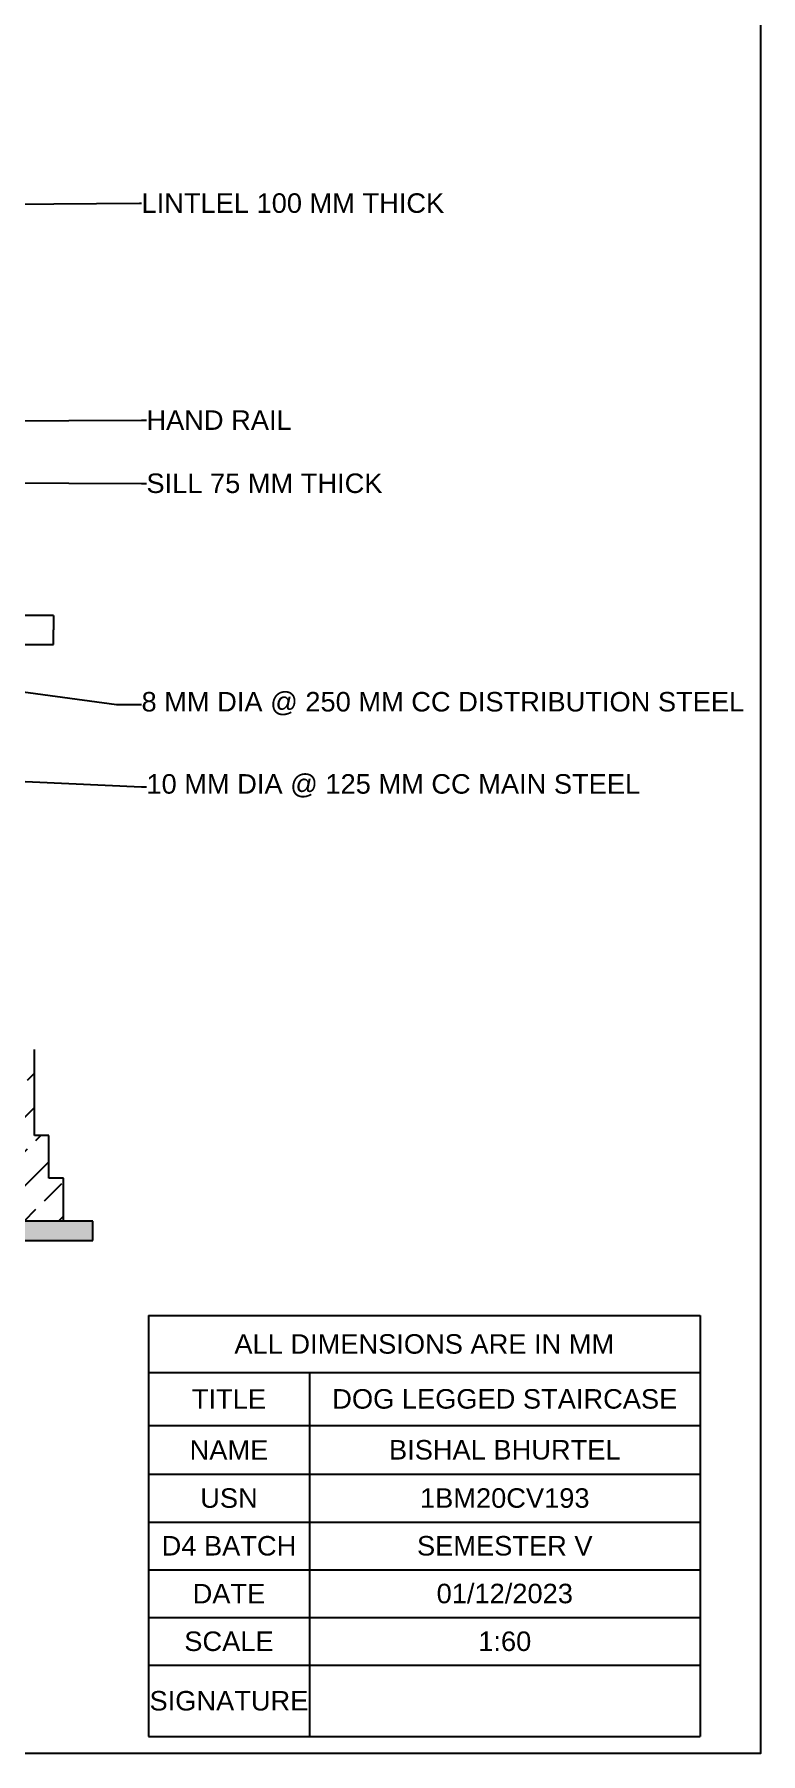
# Model space of a CAD drawing. Header units: millimetres. Extents: x -15359 to 171203, y -161916 to 32466.
# Drawn here: x -5866 to -2141, y -4696 to 4119 of the extents above; entities that cross this region are included whole.
import ezdxf
from ezdxf import colors
from ezdxf.entities.mleader import LeaderData, LeaderLine
from ezdxf.math import Vec2, Vec3

# ---------------------------------------------------------------- set-up
doc = ezdxf.new("R2010")
doc.units = ezdxf.units.MM
doc.header["$MEASUREMENT"] = 0
doc.layers.add('HATC', color=250, linetype='Continuous')
doc.styles.add('Annotative', font='Arial.ttf')
doc.styles.get("Standard").update_dxf_attribs({"font": 'Arial.ttf'})
doc.dimstyles.get("Standard").update_dxf_attribs({"dimtxt": 0.18, "dimasz": 0.18, "dimexe": 0.18, "dimexo": 0.0625, "dimgap": 0.09, "dimtad": 0, "dimtih": 1, "dimtoh": 1, "dimzin": 0, "dimdsep": 46, "dimtxsty": 'Standard', "dimcen": 0.09, "dimadec": 0, "dimazin": 0, "dimtfac": 1, "dimtofl": 0, "dimtmove": 0, "dimatfit": 3, "dimfxl": 0, "dimtolj": 1, "dimtzin": 0, "dimarcsym": 0})

# ---------------------------------------------------------------- blocks, each defined once
blk = doc.blocks.new('*D246')
at = {"layer": 'Defpoints', "color": 0}
for p in [(-6016.129133167884, 1140.705748489308), (-6978.548945329785, 990.7057484893085), (-5768.07323050495, 990.705748489308)]:
    blk.add_point(p, dxfattribs=at)
at = {"layer": 'HATC', "color": 0, "lineweight": -2}
for p, q in [((-6016.066633167884, 1140.705748489308), (-5767.893230504949, 1140.705748489308)), ((-5768.07323050495, 1140.525748489308), (-5768.07323050495, 1065.887651627098)), ((-5768.07323050495, 990.885748489308), (-5768.07323050495, 1065.523845351518)), ((-6978.486445329785, 990.7057484893085), (-5767.893230504949, 990.705748489308))]:
    blk.add_line(p, q, dxfattribs=at)
at = {"layer": 'HATC', "color": 0}
for points in [[(-5768.103230504949, 1140.525748489308), (-5768.04323050495, 1140.525748489308), (-5768.07323050495, 1140.705748489308)], [(-5768.103230504949, 990.885748489308), (-5768.04323050495, 990.885748489308), (-5768.07323050495, 990.705748489308)]]:
    blk.add_solid(points, dxfattribs=at)
at = {"layer": 'HATC', "color": 0, "insert": (-5768.07323050495, 1065.705748489307), "char_height": 0.18, "attachment_point": 5}
blk.add_mtext('\\A1;150.00', dxfattribs=at)
blk = doc.blocks.new('*T234')
at = {"layer": 'HATC', "color": 0, "linetype": 'ByBlock', "lineweight": -2}
for p, q in [((0, 0), (2829.434488838422, 0)), ((0, 0), (0, -2157.82520867241)), ((2829.434488838422, 0), (2829.434488838422, -2157.82520867241)), ((0, -291.4734803990518), (2829.434488838422, -291.4734803990518)), ((825.6471346419967, -291.4734803990518), (825.6471346419967, -2157.82520867241)), ((0, -563.4443216905479), (2829.434488838422, -563.4443216905479)), ((0, -813.4066326121992), (2829.434488838422, -813.4066326121992)), ((0, -1058.174902688592), (2829.434488838422, -1058.174902688592)), ((0, -1302.943172764984), (2829.434488838422, -1302.943172764984)), ((0, -1547.711442841377), (2829.434488838422, -1547.711442841377)), ((0, -1792.47971291777), (2829.434488838422, -1792.47971291777)), ((0, -2157.82520867241), (2829.434488838422, -2157.82520867241))]:
    blk.add_line(p, q, dxfattribs=at)
at = {"layer": 'HATC', "color": 0, "char_height": 100, "attachment_point": 5}
for s, insert, width in [('{\\fArial|b0|i0|c0|p0;\\C256;ALL DIMENSIONS ARE IN MM}', (1414.717244419212, -145.7367401995257), 2829.314488838422), ('TITLE', (412.8235673209983, -427.4589010447999), 825.5271346419967), ('DOG LEGGED STAIRCASE', (1827.54081174021, -427.4589010447999), 2003.667354196426), ('NAME', (412.8235673209983, -688.4254771513738), 825.5271346419967), ('BISHAL BHURTEL', (1827.54081174021, -688.4254771513738), 2003.667354196426), ('1BM20CV193', (1827.54081174021, -935.7907676503955), 2003.667354196426), ('SEMESTER V', (1827.54081174021, -1180.559037726788), 2003.667354196426), ('01/12/2023', (1827.54081174021, -1425.327307803181), 2003.667354196426), ('1:60', (1827.54081174021, -1670.095577879573), 2003.667354196426)]:
    blk.add_mtext(s, dxfattribs=dict(at, insert=insert, width=width))
at = {"layer": 'HATC', "color": 0, "char_height": 100, "width": 825.5271346419967, "attachment_point": 5, "style": 'Annotative'}
for s, insert in [('USN', (412.8235673209983, -935.7907676503955)), ('D4 BATCH', (412.8235673209983, -1180.559037726788)), ('DATE', (412.8235673209983, -1425.327307803181)), ('SCALE', (412.8235673209983, -1670.095577879573)), ('SIGNATURE', (412.8235673209983, -1975.15246079509))]:
    blk.add_mtext(s, dxfattribs=dict(at, insert=insert))

msp = doc.modelspace()

# ---------------------------------------------------------------- hatches: boundary and pattern name
at = {"layer": 'HATC'}
h = msp.add_hatch(dxfattribs=at)
h.set_pattern_fill('ANSI33', color=256, scale=1000, angle=-1.272221872585407e-14)
h.set_pattern_definition([(44.99999999999999, (-842497.9304500923, -686340.166677631), (-176.7766952966368, 176.7766952966369), []), (44.99999999999999, (-842321.1537550923, -686340.166677631), (-176.7766952966368, 176.7766952966369), [125, -62.5])])
h.paths.add_polyline_path([(-6391.129133167884, -1085.566416006508), (-6466.129133167884, -1085.566416006508), (-6466.129133167884, -1525.566416006508), (-6541.129133167884, -1525.566416006508), (-6541.129133167884, -1745.566416006508), (-6616.129133167884, -1745.566416006508), (-6616.129133168, -1965.566408337765), (-5716.129345563913, -1965.566408337765), (-5716.129345563913, -1745.565504778964), (-5791.129345563913, -1745.565504778964), (-5791.129345563913, -1525.565504778964), (-5866.129345563913, -1525.565504778964), (-5866.129345563913, -1085.565504778964), (-5941.129345563913, -1085.565504778964), (-5941.129345563913, -645.5655047789642), (-6391.129133167884, -645.5655047789642), (-6391.129133167884, -645.566416006508)])
h = msp.add_hatch(dxfattribs=at)
h.set_pattern_fill('AR-CONC', color=256, scale=25)
h.set_pattern_definition([(49.99999999999999, (-25169.05799405091, -4666.557085600551), (179.3150456501884, -15.68803374564878), [18.75, -206.25]), (355, (-25169.05799405091, -4666.557085600551), (-34.68783340325, 188.048033425003), [15, -165]), (100.45144446, (-25154.11507380091, -4667.86442160055), (144.627211681778, 172.3599977421574), [15.93504799999999, -175.2855279999999]), (46.18420000000001, (-25169.05799405091, -4616.557085600551), (266.8103326678931, -41.37982019826918), [28.125, -309.375]), (96.63563549, (-25146.82380780091, -4620.005412350551), (233.6654864185571, 243.5296501936376), [23.9025855, -262.92844]), (351.1841639899999, (-25169.05799405091, -4616.557085600551), (233.6654862636933, 243.5296500674975), [22.5, -247.50000025]), (21, (-25144.05799405091, -4629.057085600551), (149.2267630296154, -100.6547226663347), [18.75, -206.25]), (326.0000000000001, (-25144.05799405091, -4629.057085600551), (60.82883298039543, 181.2875112617133), [15, -165]), (71.45144474, (-25131.62243055091, -4637.444979100551), (210.0555941824928, 80.63278820158845), [15.9350475, -175.285528]), (37.50000000000001, (-25169.05799405091, -4666.557085600551), (3.039963829322667, 83.22346345782788), [0, -163, 0, -167.5, 0, -165.625]), (7.499999999999999, (-25169.05799405091, -4666.557085600551), (65.76738436053715, 98.60292797059006), [0, -95.5, 0, -159.25, 0, -63.125]), (327.5, (-25224.80799405091, -4666.557085600551), (133.4556090431023, -5.63871793359495), [0, -62.5, 0, -195, 0, -258.75]), (317.5, (-25249.80799405091, -4666.557085600551), (145.7965423355966, 25.02624558307941), [0, -81.25, 0, -129.5, 0, -183.75])])
h.paths.add_polyline_path([(-10866.12919966269, -1965.566408337765), (-12066.12919966269, -1965.566408337765), (-12066.12919966269, -2065.566408337765), (-10866.12919966269, -2065.566408337765)])
h.paths.add_polyline_path([(-5566.129199662686, -1965.566408337765), (-6766.129199662686, -1965.566408337765), (-6766.129199662686, -2065.566408337765), (-5566.129199662686, -2065.566408337765)])

# ---------------------------------------------------------------- linework, layer by layer
for p, q in [((-5866.129345563913, -1525.565504778964), (-5866.129345563913, -1085.565504778964)), ((-5791.129345563913, -1525.565504778964), (-5866.129345563913, -1525.565504778964)), ((-5791.129345563913, -1745.565504778964), (-5791.129345563913, -1525.565504778964)), ((-5716.129345563913, -1745.565504778964), (-5791.129345563913, -1745.565504778964)), ((-5716.129345563913, -1965.566408337765), (-5716.129345563913, -1745.565504778964)), ((-5566.129199662686, -1965.566408337765), (-6766.129199662686, -1965.566408337765)), ((-5566.129199662686, -2065.566408337765), (-5566.129199662686, -1965.566408337765)), ((-6766.129199662686, -2065.566408337765), (-5566.129199662686, -2065.566408337765))]:
    msp.add_line(p, q, dxfattribs=at)
msp.add_lwpolyline([(-12933.41524605476, 9431.470759145333), (-2141.131383681612, 9431.470759145333), (-2141.131383681612, -4695.614100550883), (-12933.41524605476, -4695.614100550883)], close=True, dxfattribs=at)

# ---------------------------------------------------------------- block references
msp.add_blockref('*T234', (-5280.964893080731, -2450.079255780287))

# ---------------------------------------------------------------- dimensions: what is measured, and where the dimension line sits
dim = msp.add_linear_dim(base=(-5768.07323050495, 990.705748489308), p1=(-6016.129133167884, 1140.705748489308), p2=(-6978.548945329785, 990.7057484893085), angle=90, dimstyle='Standard', dxfattribs=at)
dim.commit()
dim.dimension.update_dxf_attribs({"geometry": '*D246', "text_midpoint": (-5768.07323050495, 1065.705748489307)})

# ---------------------------------------------------------------- leaders
ml = msp.add_multileader_mtext('Standard', dxfattribs=at)
ml.set_content('LINTLEL 100 MM THICK', color=256)
ml.set_leader_properties()
ml.build(insert=Vec2(0, 0))
ml.multileader.update_dxf_attribs({"dogleg_length": 10, "arrow_head_size": 65.15})
ctx = ml.context
ctx.base_point, ctx.char_height, ctx.arrow_head_size, ctx.landing_gap_size, ctx.plane_origin = Vec3(-5316.591308151594, 3253.470121249383), 100, 65.15, 0.09, Vec3(-6051.496744181964, 3249.244739298549)
notes = []
notes.append((ctx, [(0, (1, 1, 0), (-5326.591308151594, 3253.470121249383), (1, 0), 10, [(0, [(-6051.496744181964, 3249.244739298549)], 0, [])])]))
ctx.mtext.insert, ctx.mtext.flow_direction = Vec3(-5316.501308151594, 3304.322781549519), 5
ml = msp.add_multileader_mtext('Standard', dxfattribs=at)
ml.set_content('HAND RAIL', color=256, style='Annotative')
ml.set_leader_properties()
ml.build(insert=Vec2(0, 0))
ml.multileader.update_dxf_attribs({"dogleg_length": 25, "arrow_head_size": 65.18})
ctx = ml.context
ctx.base_point, ctx.char_height, ctx.arrow_head_size, ctx.landing_gap_size, ctx.plane_origin = Vec3(-5291.501308151594, 2141.551956021687), 100, 65.18, 0.09, Vec3(-7533.301558884068, 2129.200729974767)
notes.append((ctx, [(0, (1, 1, 0), (-5316.501308151594, 2141.551956021687), (1, 0), 25, [(0, [(-7533.301558884068, 2129.200729974767)], 0, [])])]))
ctx.mtext.insert, ctx.mtext.flow_direction = Vec3(-5291.411308151593, 2191.551956021687), 5
ml = msp.add_multileader_mtext('Standard', dxfattribs=at)
ml.set_content('SILL 75 MM THICK', color=256)
ml.set_leader_properties()
ml.build(insert=Vec2(0, 0))
ml.multileader.update_dxf_attribs({"dogleg_length": 25, "arrow_head_size": 65.18})
ctx = ml.context
ctx.base_point, ctx.char_height, ctx.arrow_head_size, ctx.landing_gap_size, ctx.plane_origin = Vec3(-5291.501308151594, 1816.978870949069), 100, 65.18, 0.09, Vec3(-6129.262593058873, 1819.392042525884)
notes.append((ctx, [(0, (1, 1, 0), (-5316.501308151594, 1816.978870949069), (1, 0), 25, [(0, [(-6129.262593058873, 1819.392042525884)], 0, [])])]))
ctx.mtext.insert, ctx.mtext.flow_direction = Vec3(-5291.411308151593, 1867.831531249205), 5
ml = msp.add_multileader_mtext('Standard', dxfattribs=at)
ml.set_content('8 MM DIA @ 250 MM CC DISTRIBUTION STEEL', color=256)
ml.set_leader_properties()
ml.build(insert=Vec2(0, 0))
ml.multileader.update_dxf_attribs({"dogleg_length": 25, "arrow_head_size": 65.01800000000001})
ctx = ml.context
ctx.base_point, ctx.char_height, ctx.arrow_head_size, ctx.landing_gap_size, ctx.plane_origin = Vec3(-5316.591308151594, 682.9681499433646), 100, 65.01800000000001, 0.09, Vec3(-7676.111693540497, 667.4329605266066)
notes.append((ctx, [(0, (1, 1, 0), (-5444.749149525232, 682.9681499433646), (1, 0), 128.1578413736389, [(1, [(-7594.692884672404, 703.2441250043657), (-7384.653771663186, 947.200051549203)], 0, [])])]))
ctx.mtext.insert, ctx.mtext.flow_direction = Vec3(-5316.501308151594, 747.6680135177165), 5
ml = msp.add_multileader_mtext('Standard', dxfattribs=at)
ml.set_content('10 MM DIA @ 125 MM CC MAIN STEEL ', color=256)
ml.set_leader_properties()
ml.build(insert=Vec2(0, 0))
ml.multileader.update_dxf_attribs({"dogleg_length": 25, "arrow_head_size": 100})
ctx = ml.context
ctx.base_point, ctx.char_height, ctx.arrow_head_size, ctx.landing_gap_size, ctx.plane_origin = Vec3(-5291.501308151594, 261.5744022281433), 100, 100, 0.09, Vec3(-8441.646420246692, 275.2857145611924)
notes.append((ctx, [(0, (1, 1, 0), (-5316.501308151594, 261.5744022281433), (1, 0), 25, [(1, [(-8469.852537597802, 278.0021467116603), (-8450.477554630688, 402.03928583991)], 0, [])])]))
ctx.mtext.insert, ctx.mtext.flow_direction = Vec3(-5291.411308151593, 326.2742658024953), 5
for ctx, leaders in notes:
    for number, flags, end, landing, length, lines in leaders:
        leader = LeaderData()
        leader.index, (leader.has_last_leader_line, leader.has_dogleg_vector, leader.attachment_direction) = number, flags
        leader.last_leader_point, leader.dogleg_vector, leader.dogleg_length = Vec3(end), Vec3(landing), length
        for number, points, colour, breaks in lines:
            line = LeaderLine()
            line.index, line.vertices, line.color, line.breaks = number, Vec3.list(points), colors.encode_raw_color(colour), breaks
            leader.lines.append(line)
        ctx.leaders.append(leader)

doc.saveas('drawing.dxf')
